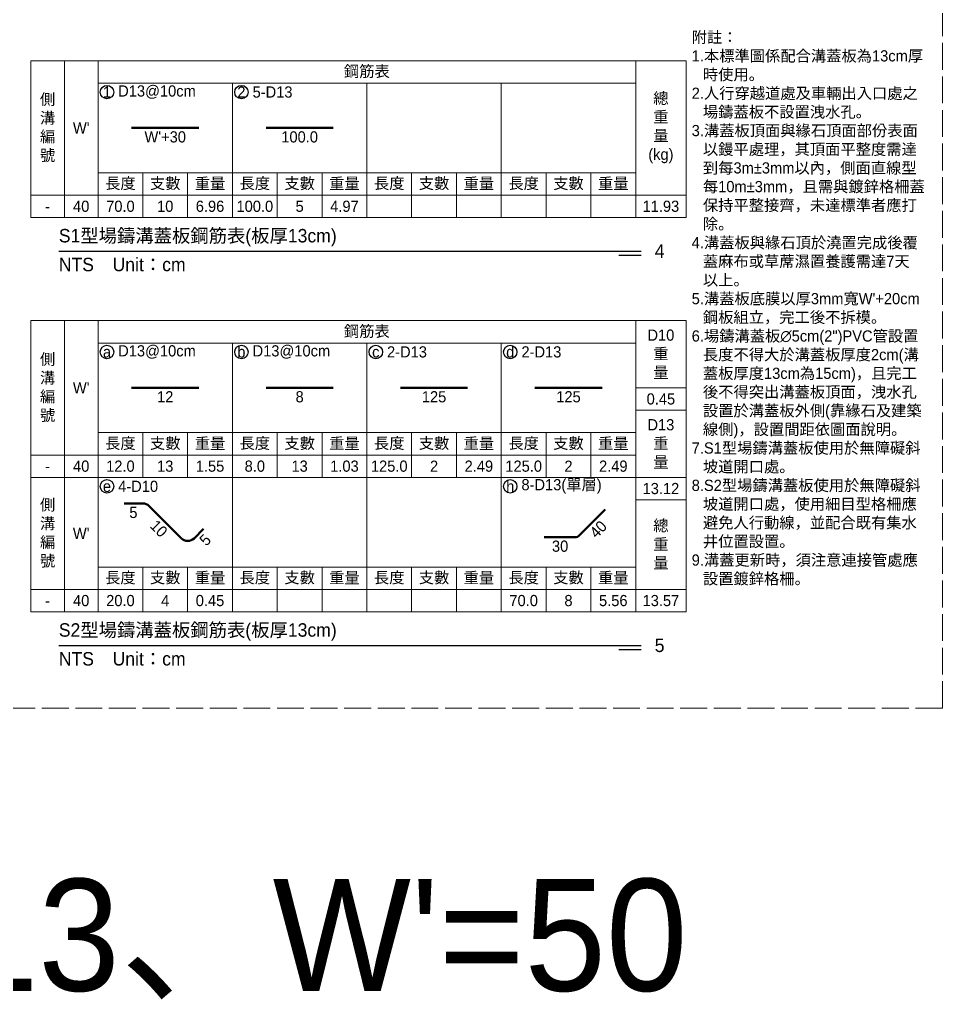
# Model space of a CAD drawing. Extents: x -2931 to 4779, y -2120 to 304.
# Drawn here: x -1632.8 to -1220.9, y -780.5 to -343.1 of the extents above; entities that cross this region are included whole.
import ezdxf

# ---------------------------------------------------------------- set-up
doc = ezdxf.new("R2010")
doc.units = 0
doc.header["$MEASUREMENT"] = 0
doc.linetypes.add('ACAD_ISO02W100', pattern=[15, 12, -3])
doc.layers.add('一、1.基本-圖框', color=7, linetype='Continuous', lineweight=20)
doc.layers.add('二、5.繪圖-鋼筋', color=60, linetype='Continuous', lineweight=50)
doc.layers.add('一、4.基本-隱藏', color=9, linetype='ACAD_ISO02W100', lineweight=20, plot=False)
doc.layers.add('三、1.文字-說明文字', color=2, linetype='Continuous')
doc.layers.add('三、3.文字-註解文字', color=2, linetype='Continuous')
doc.styles.add('次圖名(詳圖)', font='MS PGothic.ttf', dxfattribs={"height": 6})
doc.styles.add('註解文字', font='MS PGothic.ttf', dxfattribs={"height": 5})

msp = doc.modelspace()

# ---------------------------------------------------------------- linework, layer by layer
at = {"layer": '一、1.基本-圖框'}
for points in [[(-1627.759, -361.464), (-1612.759, -361.464), (-1612.759, -421.464), (-1627.759, -421.464)], [(-1612.759, -361.464), (-1597.759, -361.464), (-1597.759, -421.464), (-1612.759, -421.464)], [(-1597.759, -361.464), (-1357.759, -361.464), (-1357.759, -371.464), (-1597.759, -371.464)], [(-1357.759, -361.464), (-1335.259, -361.464), (-1335.259, -421.464), (-1357.759, -421.464)], [(-1537.759, -371.464), (-1597.759, -371.464), (-1597.759, -411.464), (-1537.759, -411.464)], [(-1477.759, -371.464), (-1537.759, -371.464), (-1537.759, -411.464), (-1477.759, -411.464)], [(-1417.759, -371.464), (-1477.759, -371.464), (-1477.759, -411.464), (-1417.759, -411.464)], [(-1357.759, -371.464), (-1417.759, -371.464), (-1417.759, -411.464), (-1357.759, -411.464)], [(-1597.759, -411.464), (-1577.759, -411.464), (-1577.759, -421.464), (-1597.759, -421.464)], [(-1577.759, -411.464), (-1557.759, -411.464), (-1557.759, -421.464), (-1577.759, -421.464)], [(-1557.759, -411.464), (-1537.759, -411.464), (-1537.759, -421.464), (-1557.759, -421.464)], [(-1537.759, -411.464), (-1517.759, -411.464), (-1517.759, -421.464), (-1537.759, -421.464)], [(-1517.759, -411.464), (-1497.759, -411.464), (-1497.759, -421.464), (-1517.759, -421.464)], [(-1497.759, -411.464), (-1477.759, -411.464), (-1477.759, -421.464), (-1497.759, -421.464)], [(-1477.759, -411.464), (-1457.759, -411.464), (-1457.759, -421.464), (-1477.759, -421.464)], [(-1457.759, -411.464), (-1437.759, -411.464), (-1437.759, -421.464), (-1457.759, -421.464)], [(-1437.759, -411.464), (-1417.759, -411.464), (-1417.759, -421.464), (-1437.759, -421.464)], [(-1417.759, -411.464), (-1397.759, -411.464), (-1397.759, -421.464), (-1417.759, -421.464)], [(-1397.759, -411.464), (-1377.759, -411.464), (-1377.759, -421.464), (-1397.759, -421.464)], [(-1377.759, -411.464), (-1357.759, -411.464), (-1357.759, -421.464), (-1377.759, -421.464)], [(-1627.759, -421.464), (-1612.759, -421.464), (-1612.759, -431.464), (-1627.759, -431.464)], [(-1612.759, -421.464), (-1597.759, -421.464), (-1597.759, -431.464), (-1612.759, -431.464)], [(-1597.759, -421.464), (-1577.759, -421.464), (-1577.759, -431.464), (-1597.759, -431.464)], [(-1577.759, -421.464), (-1557.759, -421.464), (-1557.759, -431.464), (-1577.759, -431.464)], [(-1557.759, -421.464), (-1537.759, -421.464), (-1537.759, -431.464), (-1557.759, -431.464)], [(-1537.759, -421.464), (-1517.759, -421.464), (-1517.759, -431.464), (-1537.759, -431.464)], [(-1517.759, -421.464), (-1497.759, -421.464), (-1497.759, -431.464), (-1517.759, -431.464)], [(-1497.759, -421.464), (-1477.759, -421.464), (-1477.759, -431.464), (-1497.759, -431.464)], [(-1477.759, -421.464), (-1457.759, -421.464), (-1457.759, -431.464), (-1477.759, -431.464)], [(-1457.759, -421.464), (-1437.759, -421.464), (-1437.759, -431.464), (-1457.759, -431.464)], [(-1437.759, -421.464), (-1417.759, -421.464), (-1417.759, -431.464), (-1437.759, -431.464)], [(-1417.759, -421.464), (-1397.759, -421.464), (-1397.759, -431.464), (-1417.759, -431.464)], [(-1397.759, -421.464), (-1377.759, -421.464), (-1377.759, -431.464), (-1397.759, -431.464)], [(-1377.759, -421.464), (-1357.759, -421.464), (-1357.759, -431.464), (-1377.759, -431.464)], [(-1357.759, -421.464), (-1335.259, -421.464), (-1335.259, -431.464), (-1357.759, -431.464)], [(-1627.759, -477.464), (-1612.759, -477.464), (-1612.759, -537.464), (-1627.759, -537.464)], [(-1612.759, -477.464), (-1597.759, -477.464), (-1597.759, -537.464), (-1612.759, -537.464)], [(-1597.759, -477.464), (-1357.759, -477.464), (-1357.759, -487.464), (-1597.759, -487.464)], [(-1357.759, -477.464), (-1335.259, -477.464), (-1335.259, -507.464), (-1357.759, -507.464)], [(-1537.759, -487.464), (-1597.759, -487.464), (-1597.759, -527.464), (-1537.759, -527.464)], [(-1477.759, -487.464), (-1537.759, -487.464), (-1537.759, -527.464), (-1477.759, -527.464)], [(-1417.759, -487.464), (-1477.759, -487.464), (-1477.759, -527.464), (-1417.759, -527.464)], [(-1357.759, -487.464), (-1417.759, -487.464), (-1417.759, -527.464), (-1357.759, -527.464)], [(-1357.759, -507.464), (-1335.259, -507.464), (-1335.259, -517.464), (-1357.759, -517.464)], [(-1357.759, -517.464), (-1335.259, -517.464), (-1335.259, -547.464), (-1357.759, -547.464)], [(-1597.759, -527.464), (-1577.759, -527.464), (-1577.759, -537.464), (-1597.759, -537.464)], [(-1577.759, -527.464), (-1557.759, -527.464), (-1557.759, -537.464), (-1577.759, -537.464)], [(-1557.759, -527.464), (-1537.759, -527.464), (-1537.759, -537.464), (-1557.759, -537.464)], [(-1537.759, -527.464), (-1517.759, -527.464), (-1517.759, -537.464), (-1537.759, -537.464)], [(-1517.759, -527.464), (-1497.759, -527.464), (-1497.759, -537.464), (-1517.759, -537.464)], [(-1497.759, -527.464), (-1477.759, -527.464), (-1477.759, -537.464), (-1497.759, -537.464)], [(-1477.759, -527.464), (-1457.759, -527.464), (-1457.759, -537.464), (-1477.759, -537.464)], [(-1457.759, -527.464), (-1437.759, -527.464), (-1437.759, -537.464), (-1457.759, -537.464)], [(-1437.759, -527.464), (-1417.759, -527.464), (-1417.759, -537.464), (-1437.759, -537.464)], [(-1417.759, -527.464), (-1397.759, -527.464), (-1397.759, -537.464), (-1417.759, -537.464)], [(-1397.759, -527.464), (-1377.759, -527.464), (-1377.759, -537.464), (-1397.759, -537.464)], [(-1377.759, -527.464), (-1357.759, -527.464), (-1357.759, -537.464), (-1377.759, -537.464)], [(-1627.759, -537.464), (-1612.759, -537.464), (-1612.759, -547.464), (-1627.759, -547.464)], [(-1612.759, -537.464), (-1597.759, -537.464), (-1597.759, -547.464), (-1612.759, -547.464)], [(-1597.759, -537.464), (-1577.759, -537.464), (-1577.759, -547.464), (-1597.759, -547.464)], [(-1577.759, -537.464), (-1557.759, -537.464), (-1557.759, -547.464), (-1577.759, -547.464)], [(-1557.759, -537.464), (-1537.759, -537.464), (-1537.759, -547.464), (-1557.759, -547.464)], [(-1537.759, -537.464), (-1517.759, -537.464), (-1517.759, -547.464), (-1537.759, -547.464)], [(-1517.759, -537.464), (-1497.759, -537.464), (-1497.759, -547.464), (-1517.759, -547.464)], [(-1497.759, -537.464), (-1477.759, -537.464), (-1477.759, -547.464), (-1497.759, -547.464)], [(-1477.759, -537.464), (-1457.759, -537.464), (-1457.759, -547.464), (-1477.759, -547.464)], [(-1457.759, -537.464), (-1437.759, -537.464), (-1437.759, -547.464), (-1457.759, -547.464)], [(-1437.759, -537.464), (-1417.759, -537.464), (-1417.759, -547.464), (-1437.759, -547.464)], [(-1417.759, -537.464), (-1397.759, -537.464), (-1397.759, -547.464), (-1417.759, -547.464)], [(-1397.759, -537.464), (-1377.759, -537.464), (-1377.759, -547.464), (-1397.759, -547.464)], [(-1377.759, -537.464), (-1357.759, -537.464), (-1357.759, -547.464), (-1377.759, -547.464)], [(-1627.759, -547.464), (-1612.759, -547.464), (-1612.759, -597.464), (-1627.759, -597.464)], [(-1612.759, -547.464), (-1597.759, -547.464), (-1597.759, -597.464), (-1612.759, -597.464)], [(-1537.759, -547.464), (-1597.759, -547.464), (-1597.759, -587.464), (-1537.759, -587.464)], [(-1477.759, -547.464), (-1537.759, -547.464), (-1537.759, -587.464), (-1477.759, -587.464)], [(-1417.759, -547.464), (-1477.759, -547.464), (-1477.759, -587.464), (-1417.759, -587.464)], [(-1357.759, -547.464), (-1417.759, -547.464), (-1417.759, -587.464), (-1357.759, -587.464)], [(-1357.759, -547.464), (-1335.259, -547.464), (-1335.259, -557.464), (-1357.759, -557.464)], [(-1597.759, -587.464), (-1577.759, -587.464), (-1577.759, -597.464), (-1597.759, -597.464)], [(-1577.759, -587.464), (-1557.759, -587.464), (-1557.759, -597.464), (-1577.759, -597.464)], [(-1557.759, -587.464), (-1537.759, -587.464), (-1537.759, -597.464), (-1557.759, -597.464)], [(-1537.759, -587.464), (-1517.759, -587.464), (-1517.759, -597.464), (-1537.759, -597.464)], [(-1517.759, -587.464), (-1497.759, -587.464), (-1497.759, -597.464), (-1517.759, -597.464)], [(-1497.759, -587.464), (-1477.759, -587.464), (-1477.759, -597.464), (-1497.759, -597.464)], [(-1477.759, -587.464), (-1457.759, -587.464), (-1457.759, -597.464), (-1477.759, -597.464)], [(-1457.759, -587.464), (-1437.759, -587.464), (-1437.759, -597.464), (-1457.759, -597.464)], [(-1437.759, -587.464), (-1417.759, -587.464), (-1417.759, -597.464), (-1437.759, -597.464)], [(-1417.759, -587.464), (-1397.759, -587.464), (-1397.759, -597.464), (-1417.759, -597.464)], [(-1397.759, -587.464), (-1377.759, -587.464), (-1377.759, -597.464), (-1397.759, -597.464)], [(-1377.759, -587.464), (-1357.759, -587.464), (-1357.759, -597.464), (-1377.759, -597.464)], [(-1627.759, -597.464), (-1612.759, -597.464), (-1612.759, -607.464), (-1627.759, -607.464)], [(-1612.759, -597.464), (-1597.759, -597.464), (-1597.759, -607.464), (-1612.759, -607.464)], [(-1597.759, -597.464), (-1577.759, -597.464), (-1577.759, -607.464), (-1597.759, -607.464)], [(-1577.759, -597.464), (-1557.759, -597.464), (-1557.759, -607.464), (-1577.759, -607.464)], [(-1557.759, -597.464), (-1537.759, -597.464), (-1537.759, -607.464), (-1557.759, -607.464)], [(-1537.759, -597.464), (-1517.759, -597.464), (-1517.759, -607.464), (-1537.759, -607.464)], [(-1517.759, -597.464), (-1497.759, -597.464), (-1497.759, -607.464), (-1517.759, -607.464)], [(-1497.759, -597.464), (-1477.759, -597.464), (-1477.759, -607.464), (-1497.759, -607.464)], [(-1477.759, -597.464), (-1457.759, -597.464), (-1457.759, -607.464), (-1477.759, -607.464)], [(-1457.759, -597.464), (-1437.759, -597.464), (-1437.759, -607.464), (-1457.759, -607.464)], [(-1437.759, -597.464), (-1417.759, -597.464), (-1417.759, -607.464), (-1437.759, -607.464)], [(-1417.759, -597.464), (-1397.759, -597.464), (-1397.759, -607.464), (-1417.759, -607.464)], [(-1397.759, -597.464), (-1377.759, -597.464), (-1377.759, -607.464), (-1397.759, -607.464)], [(-1377.759, -597.464), (-1357.759, -597.464), (-1357.759, -607.464), (-1377.759, -607.464)], [(-1357.759, -597.464), (-1335.259, -597.464), (-1335.259, -607.464), (-1357.759, -607.464)]]:
    msp.add_lwpolyline(points, close=True, dxfattribs=at)
at = {"layer": '一、1.基本-圖框', "linetype": 'Continuous'}
msp.add_lwpolyline([(-1335.259, -557.464), (-1357.759, -557.464), (-1357.759, -597.464), (-1335.259, -597.464)], close=True, dxfattribs=at)
at = {"layer": '一、4.基本-隱藏'}
msp.add_lwpolyline([(-2000.855, -143.464), (-1220.855, -143.464), (-1220.855, -650.464), (-2000.855, -650.464)], close=True, dxfattribs=at)
at = {"layer": '三、3.文字-註解文字'}
for points in [[(-1615.259, -446.464), (-1355.259, -446.464)], [(-1355.259, -448.464), (-1365.259, -448.464)], [(-1615.259, -622.464), (-1355.259, -622.464)], [(-1355.259, -624.464), (-1365.259, -624.464)]]:
    msp.add_lwpolyline(points, dxfattribs=at)
for centre in [(-1593.759, -375.464), (-1533.759, -375.464), (-1593.759, -491.464), (-1533.759, -491.464), (-1473.759, -491.464), (-1413.759, -491.464), (-1593.759, -551.464), (-1413.759, -551.464)]:
    msp.add_circle(centre, 3, dxfattribs=at)
at = {"layer": '二、5.繪圖-鋼筋'}
for points in [[(-1582.759, -391.464), (-1552.759, -391.464)], [(-1522.759, -391.464), (-1492.759, -391.464)], [(-1582.759, -507.464), (-1552.759, -507.464)], [(-1522.759, -507.464), (-1492.759, -507.464)], [(-1462.759, -507.464), (-1432.759, -507.464)], [(-1402.759, -507.464), (-1372.759, -507.464)]]:
    msp.add_lwpolyline(points, dxfattribs=at)
for points in [[(-1586.131, -559.093), (-1577.787, -559.093, -0.1989124), (-1574.959, -560.264), (-1560.559, -574.664, 0.4142136), (-1554.902, -574.664), (-1550.66, -570.422)], [(-1398.683, -574.146), (-1384.305, -574.146, 0.1989124), (-1383.244, -573.706), (-1371.393, -561.856)]]:
    msp.add_lwpolyline(points, format="xyb", dxfattribs=at)

# ---------------------------------------------------------------- texts
at = {"layer": '一、1.基本-圖框', "char_height": 5, "attachment_point": 5, "style": '註解文字'}
for s, width, insert in [('{\\fMS PGothic|b0|i0|c128|p34;鋼筋表}', 128.86758, (-1477.759, -366.464)), ('側溝編號', 5, (-1620.259, -391.464)), ('總{\\fMS PGothic|b0|i0|c128|p34;重量(kg)}', 5, (-1346.509, -391.464)), ("W'", 17.80786, (-1605.259, -391.464)), ('{\\fMS PGothic|b0|i0|c128|p34;長度}', 17.80786, (-1587.759, -416.464)), ('支數', 17.80786, (-1567.759, -416.464)), ('重量', 17.80786, (-1547.759, -416.464)), ('{\\fMS PGothic|b0|i0|c128|p34;長度}', 17.80786, (-1527.759, -416.464)), ('支數', 17.80786, (-1507.759, -416.464)), ('重量', 17.80786, (-1487.759, -416.464)), ('{\\fMS PGothic|b0|i0|c128|p34;長度}', 17.80786, (-1467.759, -416.464)), ('支數', 17.80786, (-1447.759, -416.464)), ('重量', 17.80786, (-1427.759, -416.464)), ('{\\fMS PGothic|b0|i0|c128|p34;長度}', 17.80786, (-1407.759, -416.464)), ('支數', 17.80786, (-1387.759, -416.464)), ('重量', 17.80786, (-1367.759, -416.464)), ('{\\fMS PGothic|b0|i0|c128|p34;鋼筋表}', 128.86758, (-1477.759, -482.464)), ('{\\fMS PGothic|b0|i0|c128|p34;D10\\P重量}', 5, (-1346.509, -492.464)), ('側溝編號', 5, (-1620.259, -507.464)), ("W'", 17.80786, (-1605.259, -507.464)), ('{\\fMS PGothic|b0|i0|c128|p34;D13\\P重量}', 5, (-1346.509, -532.464)), ('{\\fMS PGothic|b0|i0|c128|p34;長度}', 17.80786, (-1587.759, -532.464)), ('支數', 17.80786, (-1567.759, -532.464)), ('重量', 17.80786, (-1547.759, -532.464)), ('{\\fMS PGothic|b0|i0|c128|p34;長度}', 17.80786, (-1527.759, -532.464)), ('支數', 17.80786, (-1507.759, -532.464)), ('重量', 17.80786, (-1487.759, -532.464)), ('{\\fMS PGothic|b0|i0|c128|p34;長度}', 17.80786, (-1467.759, -532.464)), ('支數', 17.80786, (-1447.759, -532.464)), ('重量', 17.80786, (-1427.759, -532.464)), ('{\\fMS PGothic|b0|i0|c128|p34;長度}', 17.80786, (-1407.759, -532.464)), ('支數', 17.80786, (-1387.759, -532.464)), ('重量', 17.80786, (-1367.759, -532.464)), ('側溝編號', 5, (-1620.259, -572.464)), ('總重量', 5, (-1346.509, -577.464)), ("W'", 17.80786, (-1605.259, -572.464)), ('{\\fMS PGothic|b0|i0|c128|p34;長度}', 17.80786, (-1587.759, -592.464)), ('支數', 17.80786, (-1567.759, -592.464)), ('重量', 17.80786, (-1547.759, -592.464)), ('{\\fMS PGothic|b0|i0|c128|p34;長度}', 17.80786, (-1527.759, -592.464)), ('支數', 17.80786, (-1507.759, -592.464)), ('重量', 17.80786, (-1487.759, -592.464)), ('{\\fMS PGothic|b0|i0|c128|p34;長度}', 17.80786, (-1467.759, -592.464)), ('支數', 17.80786, (-1447.759, -592.464)), ('重量', 17.80786, (-1427.759, -592.464)), ('{\\fMS PGothic|b0|i0|c128|p34;長度}', 17.80786, (-1407.759, -592.464)), ('支數', 17.80786, (-1387.759, -592.464)), ('重量', 17.80786, (-1367.759, -592.464))]:
    msp.add_mtext_dynamic_manual_height_columns(s, width=width, gutter_width=30, heights=[0], dxfattribs=dict(at, insert=insert))
at = {"layer": '三、1.文字-說明文字', "insert": (-1332.759, -348.464), "char_height": 5, "attachment_point": 1, "style": '註解文字'}
msp.add_mtext_dynamic_manual_height_columns('{\\fMS PGothic|b0|i0|c128|p34;附註：\\P\\pi-5,l5;1.本標準圖係配合溝蓋板為13cm厚時使用。\\P2.人行穿越道處及車輛出入口處之場鑄蓋板不設置洩水孔。\\P3.溝蓋板頂面與緣石頂面部份表面以鏝平處理，其頂面平整度需達到每3m±3mm以\\fPMingLiU|b0|i0|c136|p18;內\\fMS PGothic|b0|i0|c128|p34;，側面直線型每10m±3mm，且需與鍍鋅格柵蓋保持平整接齊，未達標準者應打除。\\P4.溝蓋板與緣石頂於澆置完成後覆蓋麻布或草蓆濕置養護需達7天以上。\\P5.溝蓋板底膜以厚3mm寬W\'+20cm鋼板組立，完工後不拆模。\\P6.場鑄溝蓋板∅5cm(2")PVC管設置長度不得大於溝蓋板厚度2cm(溝蓋板厚度13cm為15cm)，且完工後不得突出溝蓋板頂面，洩水孔設置於溝蓋板外側(靠緣石及建築線側)，設置間距依圖面\\fPMingLiU|b0|i0|c136|p18;說\\fMS PGothic|b0|i0|c128|p34;明。\\P7.S1型場鑄溝蓋板使用於無障礙斜坡道開口處。\\P8.S2型場鑄溝蓋板使用於無障礙斜坡道開口處，使用細目型格柵應避免人行動線，並配合既有集水井位置設置。\\P9.溝蓋更新時，須注意連接管處應設置鍍鋅格柵。}', width=103.7549, gutter_width=30, heights=[0], dxfattribs=at)
at = {"layer": '三、3.文字-註解文字'}
for s, width, gutter_width, insert, char_height, attachment_point, style in [('1', 8.38231, 30, (-1593.759, -375.464), 5, 5, '註解文字'), ('{\\fMS PGothic|b0|i0|c128|p34;D13@1}0{\\fMS PGothic|b0|i0|c128|p34;cm}', 6.06582, 30, (-1588.759, -375.464), 5, 4, '註解文字'), ('2', 8.38231, 30, (-1533.759, -375.464), 5, 5, '註解文字'), ('5-D13', 6.06582, 30, (-1528.759, -375.464), 5, 4, '註解文字'), ("{\\fMS PGothic|b0|i0|c128|p34;W'+30}", 5.41119, 25, (-1567.759, -392.964), 5, 2, '註解文字'), ('{\\fMS PGothic|b0|i0|c128|p34;100.0}', 5.41119, 25, (-1507.759, -392.964), 5, 2, '註解文字'), ('40', 9.06048, 30, (-1605.259, -426.464), 5, 5, '註解文字'), ('70.0', 9.06048, 30, (-1587.759, -426.464), 5, 5, '註解文字'), ('10', 9.06048, 30, (-1567.759, -426.464), 5, 5, '註解文字'), ('6.96', 9.06048, 30, (-1547.759, -426.464), 5, 5, '註解文字'), ('100.0', 9.06048, 30, (-1527.759, -426.464), 5, 5, '註解文字'), ('5', 9.06048, 30, (-1507.759, -426.464), 5, 5, '註解文字'), ('4.97', 9.06048, 30, (-1487.759, -426.464), 5, 5, '註解文字'), ('11.93', 9.06048, 30, (-1346.509, -426.464), 5, 5, '註解文字'), ('-', 9.06048, 30, (-1620.259, -426.464), 5, 5, '註解文字'), ('S{\\fMS PGothic|b0|i0|c128|p34;1型場鑄溝蓋板鋼筋表(板厚13cm)}', 215.37549, 15, (-1615.259, -440.464), 6, 4, '次圖名(詳圖)'), ('4', 3, 15, (-1349.259, -446.464), 6, 4, '次圖名(詳圖)'), ('NTS{\\fMS PGothic|b0|i0|c128|p34;^IUnit：cm}', 136.03259, 15, (-1615.259, -452.464), 6, 4, '次圖名(詳圖)'), ('{\\fMS PGothic|b0|i0|c128|p34;D13@1}0{\\fMS PGothic|b0|i0|c128|p34;cm}', 6.06582, 30, (-1588.759, -491.464), 5, 4, '註解文字'), ('b', 8.38231, 30, (-1533.759, -491.464), 5, 5, '註解文字'), ('{\\fMS PGothic|b0|i0|c128|p34;D13@1}0{\\fMS PGothic|b0|i0|c128|p34;cm}', 6.06582, 30, (-1528.759, -491.464), 5, 4, '註解文字'), ('2-D13', 6.06582, 30, (-1468.759, -491.464), 5, 4, '註解文字'), ('d', 8.38231, 30, (-1413.759, -491.464), 5, 5, '註解文字'), ('2-D13', 6.06582, 30, (-1408.759, -491.464), 5, 4, '註解文字'), ('a', 8.38231, 30, (-1593.759, -491.464), 5, 5, '註解文字'), ('c', 8.38231, 30, (-1473.759, -491.464), 5, 5, '註解文字'), ('{\\fMS PGothic|b0|i0|c128|p34;12}', 5.41119, 25, (-1567.759, -508.964), 5, 2, '註解文字'), ('{\\fMS PGothic|b0|i0|c128|p34;8}', 5.41119, 25, (-1507.759, -508.964), 5, 2, '註解文字'), ('{\\fMS PGothic|b0|i0|c128|p34;125}', 5.41119, 25, (-1447.759, -508.964), 5, 2, '註解文字'), ('{\\fMS PGothic|b0|i0|c128|p34;125}', 5.41119, 25, (-1387.759, -508.964), 5, 2, '註解文字'), ('0.45', 9.06048, 30, (-1346.509, -512.464), 5, 5, '註解文字'), ('40', 9.06048, 30, (-1605.259, -542.464), 5, 5, '註解文字'), ('12.0', 9.06048, 30, (-1587.759, -542.464), 5, 5, '註解文字'), ('13', 9.06048, 30, (-1567.759, -542.464), 5, 5, '註解文字'), ('1.55', 9.06048, 30, (-1547.759, -542.464), 5, 5, '註解文字'), ('8.0', 9.06048, 30, (-1527.759, -542.464), 5, 5, '註解文字'), ('13', 9.06048, 30, (-1507.759, -542.464), 5, 5, '註解文字'), ('1.03', 9.06048, 30, (-1487.759, -542.464), 5, 5, '註解文字'), ('125.0', 9.06048, 30, (-1467.759, -542.464), 5, 5, '註解文字'), ('2', 9.06048, 30, (-1447.759, -542.464), 5, 5, '註解文字'), ('2.49', 9.06048, 30, (-1427.759, -542.464), 5, 5, '註解文字'), ('125.0', 9.06048, 30, (-1407.759, -542.464), 5, 5, '註解文字'), ('2', 9.06048, 30, (-1387.759, -542.464), 5, 5, '註解文字'), ('2.49', 9.06048, 30, (-1367.759, -542.464), 5, 5, '註解文字'), ('-', 9.06048, 30, (-1620.259, -542.464), 5, 5, '註解文字'), ('e', 8.38231, 30, (-1593.759, -551.464), 5, 5, '註解文字'), ('4-D10', 6.06582, 30, (-1588.759, -551.464), 5, 4, '註解文字'), ('h', 8.38231, 30, (-1413.759, -551.464), 5, 5, '註解文字'), ('8-D13(單層)', 38.07441, 30, (-1408.759, -551.464), 5, 4, '註解文字'), ('13.12', 9.06048, 30, (-1346.509, -552.464), 5, 5, '註解文字'), ('{\\fMS PGothic|b0|i0|c128|p34;5}', 5.41119, 25, (-1581.959, -560.593), 5, 2, '註解文字'), ('{\\fMS PGothic|b0|i0|c128|p34;30}', 5.41119, 25, (-1391.494, -575.646), 5, 2, '註解文字'), ('-', 9.06048, 30, (-1620.259, -602.464), 5, 5, '註解文字'), ('40', 9.06048, 30, (-1605.259, -602.464), 5, 5, '註解文字'), ('20.0', 9.06048, 30, (-1587.759, -602.464), 5, 5, '註解文字'), ('4', 9.06048, 30, (-1567.759, -602.464), 5, 5, '註解文字'), ('0.45', 9.06048, 30, (-1547.759, -602.464), 5, 5, '註解文字'), ('70.0', 9.06048, 30, (-1407.759, -602.464), 5, 5, '註解文字'), ('8', 9.06048, 30, (-1387.759, -602.464), 5, 5, '註解文字'), ('5.56', 9.06048, 30, (-1367.759, -602.464), 5, 5, '註解文字'), ('13.57', 9.06048, 30, (-1346.509, -602.464), 5, 5, '註解文字'), ('S{\\fMS PGothic|b0|i0|c128|p34;2型場鑄溝蓋板鋼筋表(板厚13cm)}', 215.37549, 15, (-1615.259, -616.464), 6, 4, '次圖名(詳圖)'), ('5', 3, 15, (-1349.259, -622.464), 6, 4, '次圖名(詳圖)'), ('NTS{\\fMS PGothic|b0|i0|c128|p34;^IUnit：cm}', 136.03259, 15, (-1615.259, -628.464), 6, 4, '次圖名(詳圖)'), ("{\\fMS PGothic|b0|i0|c128|p34;S型  T=13、W}'{\\fMS PGothic|b0|i0|c128|p34;=}5{\\fMS PGothic|b0|i0|c128|p34;0}", 618.7081, 25, (-1610.855, -780.464), 50, 8, '註解文字')]:
    msp.add_mtext_dynamic_manual_height_columns(s, width=width, gutter_width=gutter_width, heights=[0], dxfattribs=dict(at, insert=insert, char_height=char_height, attachment_point=attachment_point, style=style))
at = {"layer": '三、3.文字-註解文字', "char_height": 5, "attachment_point": 2, "style": '註解文字'}
for s, insert, rotation in [('{\\fMS PGothic|b0|i0|c128|p34;10}', (-1568.82, -568.525), 314.93188), ('{\\fMS PGothic|b0|i0|c128|p34;40}', (-1376.258, -568.842), 45.18682), ('{\\fMS PGothic|b0|i0|c128|p34;5}', (-1551.72, -573.604), 45.41649)]:
    msp.add_mtext_dynamic_manual_height_columns(s, width=5.41119, gutter_width=25, heights=[0], dxfattribs=dict(at, insert=insert, rotation=rotation))

doc.saveas('drawing.dxf')
